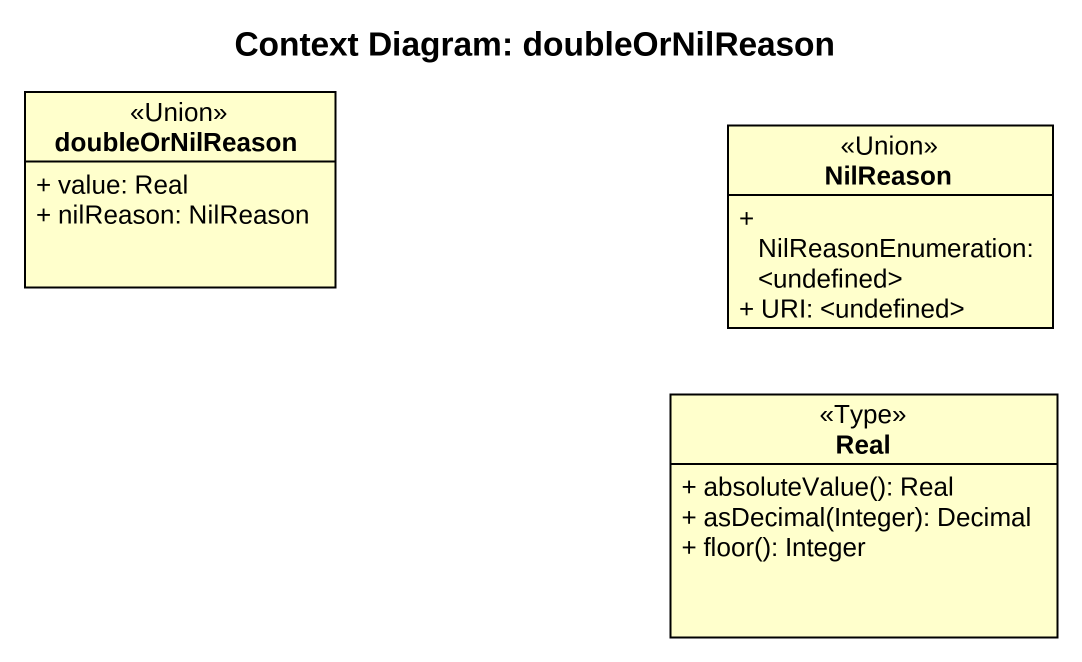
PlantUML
@startuml
title Context Diagram: doubleOrNilReason
hide circle
hide empty members
skinparam classAttributeIconSize 0
class doubleOrNilReason <<Union>> {
  + value: Real
  + nilReason: NilReason
}
class NilReason <<Union>> {
  + NilReasonEnumeration: <undefined>
  + URI: <undefined>
}
class Real <<Type>> {
  + absoluteValue(): Real
  + asDecimal(Integer): Decimal
  + floor(): Integer
}
@enduml
